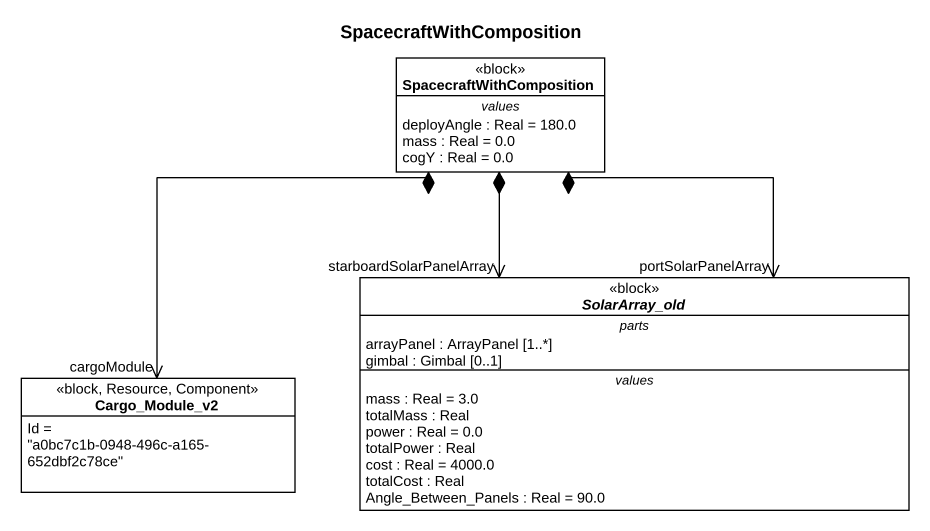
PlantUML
@startuml
title SpacecraftWithComposition
hide circle
hide empty members
class SpacecraftWithComposition <<block>> {
  -- values --
  deployAngle : Real = 180.0
  mass : Real = 0.0
  cogY : Real = 0.0
}
abstract class SolarArray_old <<block>> {
  -- parts --
  arrayPanel : ArrayPanel [1..*]
  gimbal : Gimbal [0..1]
  -- values --
  mass : Real = 3.0
  totalMass : Real
  power : Real = 0.0
  totalPower : Real
  cost : Real = 4000.0
  totalCost : Real
  Angle_Between_Panels : Real = 90.0
}
class Cargo_Module_v2 <<block, Resource, Component>> {
  Id = "a0bc7c1b-0948-496c-a165-652dbf2c78ce"
}
SpacecraftWithComposition *--> "starboardSolarPanelArray" SolarArray_old
SpacecraftWithComposition *--> "cargoModule" Cargo_Module_v2
SolarArray_old "portSolarPanelArray" <-up-* SpacecraftWithComposition
@enduml
